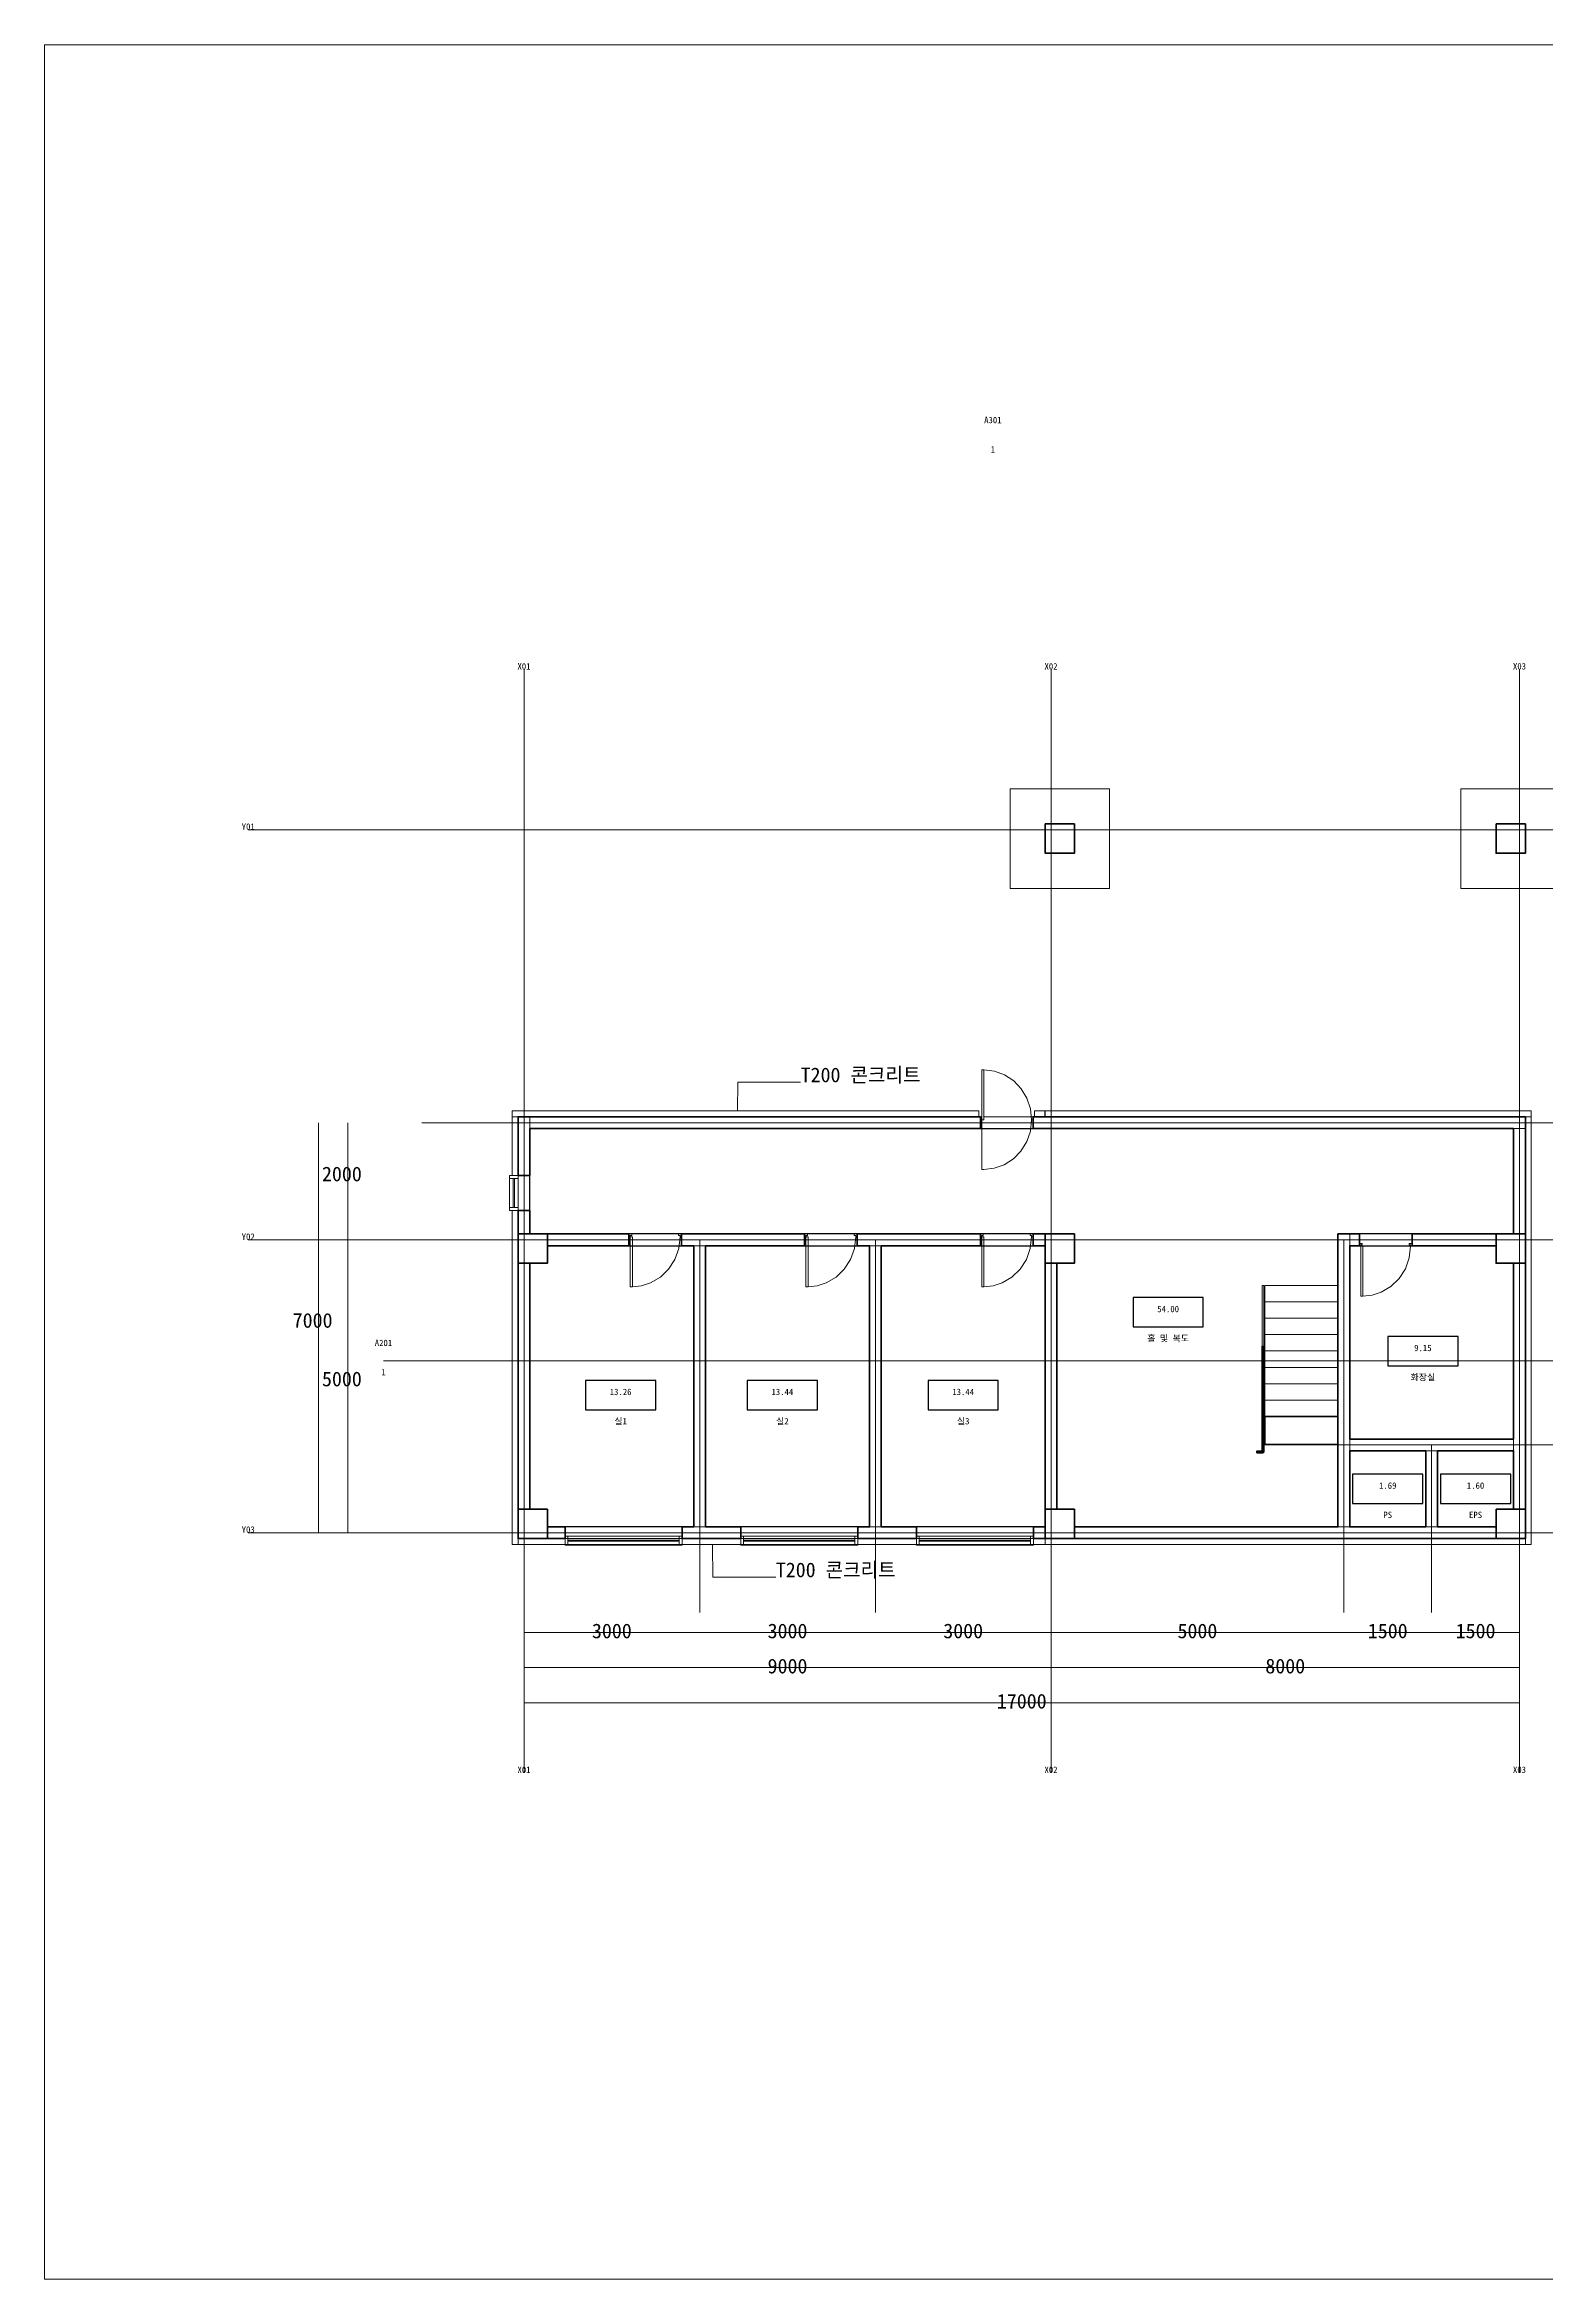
# Model space of a CAD drawing. Header units: metres. Extents: x -15 to 373, y -62 to 319.
# Drawn here: x -14.5 to 241.7, y -62 to 319.5 of the extents above; entities that cross this region are included whole.
import ezdxf
from ezdxf.enums import TextEntityAlignment as Align

# ---------------------------------------------------------------- set-up
doc = ezdxf.new("R2010")
doc.units = ezdxf.units.M
for name, color, linetype in [('A-ANNO', 7, 'Continuous'), ('A-DIMS', 7, 'Continuous'), ('A-GRID', 7, 'Continuous'), ('A-TEXT', 7, 'Continuous'), ('MAT-CONCRETE', 7, 'Continuous'), ('MAT-FIN', 7, 'Continuous'), ('MAT-MATERIAL', 7, 'Continuous'), ('MAT-NULL', 7, 'Continuous'), ('MAT-SAND', 7, 'Continuous')]:
    doc.layers.add(name, color=color, linetype=linetype)

msp = doc.modelspace()

# ---------------------------------------------------------------- linework, layer by layer
at = {"linetype": 'Continuous', "lineweight": 25}
for points in [[(171.31, 100.61), (183.31, 100.61), (183.31, 105.61), (171.31, 105.61)], [(214.81, 93.96), (226.81, 93.96), (226.81, 98.96), (214.81, 98.96)], [(77.81, 86.46), (89.81, 86.46), (89.81, 91.46), (77.81, 91.46)], [(105.43, 86.46), (117.43, 86.46), (117.43, 91.46), (105.43, 91.46)], [(136.31, 86.46), (148.31, 86.46), (148.31, 91.46), (136.31, 91.46)], [(208.81, 70.46), (220.81, 70.46), (220.81, 75.46), (208.81, 75.46)], [(223.81, 70.46), (235.81, 70.46), (235.81, 75.46), (223.81, 75.46)]]:
    msp.add_lwpolyline(points, close=True, dxfattribs=at)
at = {"layer": 'A-ANNO', "linetype": 'Continuous', "lineweight": 18, "true_color": 0x000000}
for p, q in [((67.31, 212.82), (67.31, 24.45)), ((157.31, 212.82), (157.31, 24.45)), ((237.31, 212.82), (237.31, 24.45)), ((20.21, 185.46), (280.69, 185.46)), ((49.88, 135.46), (238.81, 135.46)), ((238.81, 135.46), (251.58, 135.46)), ((20.21, 115.46), (280.69, 115.46)), ((97.31, 115.46), (97.31, 51.83)), ((127.31, 115.46), (127.31, 51.83)), ((207.31, 115.46), (207.31, 51.83)), ((43.31, 94.82), (293.31, 94.82)), ((202.34, 80.46), (251.58, 80.46)), ((202.34, 80.46), (251.58, 80.46)), ((222.31, 80.46), (222.31, 51.83)), ((20.21, 65.46), (280.69, 65.46))]:
    msp.add_line(p, q, dxfattribs=at)
for points in [[(114.55, 142.37), (103.8, 142.37), (103.75, 137.46)], [(110.31, 57.87), (99.55, 57.87), (99.5, 63.36)]]:
    msp.add_lwpolyline(points, dxfattribs=at)
at = {"layer": 'A-DIMS', "linetype": 'Continuous', "lineweight": 18, "true_color": 0x000000}
for p, q in [((32.21, 135.46), (32.21, 65.46)), ((37.21, 135.46), (37.21, 115.46)), ((37.21, 115.46), (37.21, 65.46)), ((67.31, 48.45), (97.31, 48.45)), ((97.31, 48.45), (127.31, 48.45)), ((127.31, 48.45), (157.31, 48.45)), ((157.31, 48.45), (207.31, 48.45)), ((207.31, 48.45), (222.31, 48.45)), ((222.31, 48.45), (237.31, 48.45)), ((67.31, 42.45), (157.31, 42.45)), ((157.31, 42.45), (237.31, 42.45)), ((67.31, 36.45), (237.31, 36.45))]:
    msp.add_line(p, q, dxfattribs=at)
at = {"layer": 'MAT-CONCRETE', "linetype": 'Continuous', "lineweight": 5}
for points in [[(156.31, 186.46), (161.31, 186.46)], [(156.31, 181.46), (156.31, 186.46)], [(161.31, 186.46), (161.31, 181.46)], [(233.31, 186.46), (238.31, 186.46)], [(233.31, 181.46), (233.31, 186.46)], [(238.31, 186.46), (238.31, 181.46)], [(161.31, 181.46), (156.31, 181.46)], [(238.31, 181.46), (233.31, 181.46)], [(66.31, 136.46), (66.31, 126.46)], [(68.31, 136.46), (66.31, 136.46)], [(66.31, 136.46), (66.31, 136.46)], [(68.31, 126.46), (68.31, 136.46)], [(68.31, 134.46), (68.31, 136.46)], [(145.24, 136.46), (68.31, 136.46)], [(145.24, 134.46), (68.31, 134.46)], [(145.24, 136.46), (145.24, 134.46)], [(145.49, 136.46), (145.24, 136.46)], [(154.24, 136.46), (145.84, 136.46)], [(154.24, 134.46), (154.24, 136.46)], [(238.31, 136.46), (154.24, 136.46)], [(238.31, 134.46), (154.24, 134.46)], [(236.31, 134.46), (236.31, 116.46)], [(238.31, 134.46), (236.31, 134.46)], [(238.31, 134.46), (238.31, 136.46)], [(238.31, 136.46), (238.31, 136.46)], [(238.31, 116.46), (238.31, 134.46)], [(68.31, 126.46), (66.31, 126.46)], [(66.31, 126.46), (66.31, 125.96)], [(66.31, 120.96), (66.31, 120.46)], [(66.31, 120.46), (66.31, 116.46)], [(66.31, 120.46), (68.31, 120.46)], [(68.31, 116.46), (68.31, 120.46)], [(238.31, 116.46), (238.31, 119.34)], [(66.31, 116.46), (68.31, 116.46)], [(66.31, 116.46), (71.31, 116.46)], [(66.31, 111.46), (66.31, 116.46)], [(71.31, 114.46), (71.31, 116.46)], [(85.21, 116.46), (71.31, 116.46)], [(71.31, 116.46), (71.31, 111.46)], [(85.21, 114.46), (71.31, 114.46)], [(85.21, 116.46), (85.21, 114.46)], [(94.21, 114.46), (94.21, 116.46)], [(115.21, 116.46), (94.21, 116.46)], [(115.21, 114.46), (94.21, 114.46)], [(96.31, 114.46), (96.31, 66.46)], [(98.31, 114.46), (96.31, 114.46)], [(98.31, 66.46), (98.31, 114.46)], [(115.21, 116.46), (115.21, 114.46)], [(124.21, 114.46), (124.21, 116.46)], [(145.24, 116.46), (124.21, 116.46)], [(145.24, 114.46), (124.21, 114.46)], [(126.31, 114.46), (126.31, 66.46)], [(128.31, 114.46), (126.31, 114.46)], [(128.31, 66.46), (128.31, 114.46)], [(145.24, 116.46), (145.24, 114.46)], [(154.24, 114.46), (154.24, 116.46)], [(156.31, 116.46), (154.24, 116.46)], [(156.31, 114.46), (154.24, 114.46)], [(156.31, 114.46), (156.31, 116.46)], [(156.31, 116.46), (161.31, 116.46)], [(156.31, 111.46), (156.31, 116.46)], [(161.31, 116.46), (161.31, 111.46)], [(206.31, 116.46), (206.31, 66.46)], [(208.31, 116.46), (206.31, 116.46)], [(208.31, 114.46), (208.31, 116.46)], [(209.97, 116.46), (208.31, 116.46)], [(208.31, 66.46), (208.31, 116.46)], [(209.97, 114.46), (208.31, 114.46)], [(209.97, 116.46), (209.97, 114.46)], [(218.97, 114.46), (218.97, 116.46)], [(233.31, 116.46), (218.97, 116.46)], [(233.31, 114.46), (218.97, 114.46)], [(233.31, 114.46), (233.31, 116.46)], [(233.31, 116.46), (238.31, 116.46)], [(233.31, 111.46), (233.31, 116.46)], [(236.31, 116.46), (238.31, 116.46)], [(238.31, 116.46), (238.31, 111.46)], [(66.31, 111.46), (66.31, 69.46)], [(68.31, 111.46), (66.31, 111.46)], [(71.31, 111.46), (66.31, 111.46)], [(68.31, 69.46), (68.31, 111.46)], [(156.31, 111.46), (156.31, 69.46)], [(158.31, 111.46), (156.31, 111.46)], [(161.31, 111.46), (156.31, 111.46)], [(158.31, 69.46), (158.31, 111.46)], [(238.31, 111.46), (233.31, 111.46)], [(236.31, 111.46), (236.31, 69.46)], [(238.31, 111.46), (236.31, 111.46)], [(238.31, 69.46), (238.31, 111.46)], [(238.31, 82.6), (238.31, 111.46)], [(236.31, 81.46), (208.31, 81.46)], [(208.31, 81.46), (208.31, 79.46)], [(236.31, 79.46), (236.31, 81.46)], [(208.31, 79.46), (236.31, 79.46)], [(221.31, 79.46), (221.31, 66.46)], [(223.31, 79.46), (221.31, 79.46)], [(223.31, 66.46), (223.31, 79.46)], [(66.31, 69.46), (68.31, 69.46)], [(66.31, 69.46), (71.31, 69.46)], [(66.31, 64.46), (66.31, 69.46)], [(71.31, 69.46), (71.31, 64.46)], [(156.31, 69.46), (158.31, 69.46)], [(156.31, 69.46), (161.31, 69.46)], [(156.31, 64.46), (156.31, 69.46)], [(161.31, 69.46), (161.31, 64.46)], [(233.31, 69.46), (238.31, 69.46)], [(233.31, 64.46), (233.31, 69.46)], [(236.31, 69.46), (238.31, 69.46)], [(238.31, 69.46), (238.31, 64.46)], [(71.31, 64.46), (71.31, 66.46)], [(74.31, 66.46), (71.31, 66.46)], [(74.31, 66.46), (94.31, 66.46)], [(74.31, 66.46), (74.31, 64.46)], [(94.31, 64.46), (94.31, 66.46)], [(104.31, 66.46), (94.31, 66.46)], [(96.31, 66.46), (98.31, 66.46)], [(104.31, 66.46), (124.31, 66.46)], [(104.31, 66.46), (104.31, 64.46)], [(124.31, 64.46), (124.31, 66.46)], [(134.31, 66.46), (124.31, 66.46)], [(126.31, 66.46), (128.31, 66.46)], [(134.31, 66.46), (154.31, 66.46)], [(134.31, 66.46), (134.31, 64.46)], [(154.31, 64.46), (154.31, 66.46)], [(156.31, 66.46), (154.31, 66.46)], [(156.31, 64.46), (156.31, 66.46)], [(233.31, 66.46), (161.31, 66.46)], [(161.31, 66.46), (161.31, 64.46)], [(206.31, 66.46), (208.31, 66.46)], [(221.31, 66.46), (223.31, 66.46)], [(233.31, 64.46), (233.31, 66.46)], [(71.31, 64.46), (66.31, 64.46)], [(74.31, 64.46), (71.31, 64.46)], [(74.31, 64.46), (94.31, 64.46)], [(104.31, 64.46), (94.31, 64.46)], [(104.31, 64.46), (124.31, 64.46)], [(104.31, 64.46), (129.31, 64.46)], [(134.31, 64.46), (124.31, 64.46)], [(134.31, 64.46), (154.31, 64.46)], [(134.31, 64.46), (156.31, 64.46)], [(156.31, 64.46), (154.31, 64.46)], [(161.31, 64.46), (156.31, 64.46)], [(161.31, 64.46), (233.31, 64.46)], [(238.31, 64.46), (233.31, 64.46)]]:
    msp.add_lwpolyline(points, dxfattribs=at)
at = {"layer": 'MAT-CONCRETE', "linetype": 'Continuous', "lineweight": 35}
for points in [[(156.31, 186.46), (161.31, 186.46), (161.31, 181.46), (156.31, 181.46)], [(233.31, 186.46), (238.31, 186.46), (238.31, 181.46), (233.31, 181.46)], [(68.31, 126.46), (66.31, 126.46), (66.31, 136.46), (145.24, 136.46), (145.24, 134.46), (68.31, 134.46)], [(68.31, 136.46), (145.24, 136.46), (145.24, 134.46), (68.31, 134.46), (68.31, 126.46), (66.31, 126.46), (66.31, 136.46)], [(154.24, 136.46), (238.31, 136.46), (238.31, 116.46), (236.31, 116.46), (236.31, 134.46), (154.24, 134.46)], [(236.31, 134.46), (154.24, 134.46), (154.24, 136.46), (238.31, 136.46), (238.31, 116.46), (236.31, 116.46)], [(66.31, 116.46), (66.31, 120.46), (68.31, 120.46), (68.31, 116.46)], [(68.31, 120.46), (68.31, 116.46), (66.31, 116.46), (66.31, 120.46)], [(66.31, 116.46), (71.31, 116.46), (71.31, 111.46), (66.31, 111.46)], [(85.21, 116.46), (85.21, 114.46), (71.31, 114.46), (71.31, 116.46)], [(82.43, 116.46), (85.21, 116.46), (85.21, 114.46), (71.31, 114.46), (71.31, 116.46)], [(96.31, 114.46), (94.21, 114.46), (94.21, 116.46), (115.21, 116.46), (115.21, 114.46), (98.31, 114.46), (98.31, 66.46), (104.31, 66.46), (104.31, 64.46), (94.31, 64.46), (94.31, 66.46), (96.31, 66.46)], [(96.31, 66.46), (96.31, 114.46), (94.21, 114.46), (94.21, 116.46), (115.21, 116.46), (115.21, 114.46), (98.31, 114.46), (98.31, 66.46), (104.31, 66.46), (104.31, 64.46), (94.31, 64.46), (94.31, 66.46)], [(124.31, 66.46), (126.31, 66.46), (126.31, 114.46), (124.21, 114.46), (124.21, 116.46), (145.24, 116.46), (145.24, 114.46), (128.31, 114.46), (128.31, 66.46), (134.31, 66.46), (134.31, 64.46), (124.31, 64.46)], [(126.31, 88.72), (126.31, 114.46), (124.21, 114.46), (124.21, 116.46), (145.24, 116.46), (145.24, 114.46), (128.31, 114.46), (128.31, 66.46), (134.31, 66.46), (134.31, 64.46), (124.31, 64.46), (124.31, 66.46), (126.31, 66.46)], [(154.24, 116.46), (156.31, 116.46), (156.31, 114.46), (154.24, 114.46)], [(154.66, 116.46), (156.31, 116.46), (156.31, 114.46), (154.24, 114.46), (154.24, 116.46)], [(156.31, 116.46), (161.31, 116.46), (161.31, 111.46), (156.31, 111.46)], [(206.31, 66.46), (206.31, 116.46), (209.97, 116.46), (209.97, 114.46), (208.31, 114.46), (208.31, 81.46), (236.31, 81.46), (236.31, 111.46), (238.31, 111.46), (238.31, 69.46), (236.31, 69.46), (236.31, 79.46), (223.31, 79.46), (223.31, 66.46), (233.31, 66.46), (233.31, 64.46), (161.31, 64.46), (161.31, 66.46)], [(236.31, 81.46), (236.31, 111.46), (238.31, 111.46), (238.31, 69.46), (236.31, 69.46), (236.31, 79.46), (223.31, 79.46), (223.31, 66.46), (233.31, 66.46), (233.31, 64.46), (161.31, 64.46), (161.31, 66.46), (206.31, 66.46), (206.31, 116.46), (209.97, 116.46), (209.97, 114.46), (208.31, 114.46), (208.31, 81.46)], [(218.97, 116.46), (233.31, 116.46), (233.31, 114.46), (218.97, 114.46)], [(218.97, 116.46), (233.31, 116.46), (233.31, 114.46), (218.97, 114.46)], [(233.31, 116.46), (238.31, 116.46), (238.31, 111.46), (233.31, 111.46)], [(68.31, 69.46), (66.31, 69.46), (66.31, 111.46), (68.31, 111.46)], [(66.31, 89.06), (66.31, 111.46), (68.31, 111.46), (68.31, 69.46), (66.31, 69.46)], [(158.31, 69.46), (156.31, 69.46), (156.31, 111.46), (158.31, 111.46)], [(156.31, 111.46), (158.31, 111.46), (158.31, 69.46), (156.31, 69.46)], [(221.31, 79.46), (208.31, 79.46), (208.31, 66.46), (221.31, 66.46)], [(208.31, 66.46), (221.31, 66.46), (221.31, 79.46), (208.31, 79.46)], [(66.31, 69.46), (71.31, 69.46), (71.31, 64.46), (66.31, 64.46)], [(156.31, 69.46), (161.31, 69.46), (161.31, 64.46), (156.31, 64.46)], [(233.31, 69.46), (238.31, 69.46), (238.31, 64.46), (233.31, 64.46)], [(71.31, 64.46), (71.31, 66.46), (74.31, 66.46), (74.31, 64.46)], [(71.31, 66.46), (74.31, 66.46), (74.31, 64.46), (71.31, 64.46)], [(154.31, 64.46), (154.31, 66.46), (156.31, 66.46), (156.31, 64.46)], [(154.97, 66.46), (156.31, 66.46), (156.31, 64.46), (154.31, 64.46), (154.31, 66.46)]]:
    msp.add_lwpolyline(points, close=True, dxfattribs=at)
at = {"layer": 'MAT-FIN', "linetype": 'Continuous', "lineweight": 5}
for points in [[(238.31, 136.46), (238.31, 63.46)], [(239.31, 136.46), (238.31, 136.46)], [(239.31, 63.46), (239.31, 136.46)], [(238.31, 64.46), (156.31, 64.46)], [(156.31, 64.46), (156.31, 63.46)], [(156.31, 63.46), (238.31, 63.46)], [(238.31, 63.46), (238.31, 64.46)], [(238.31, 63.46), (239.31, 63.46)]]:
    msp.add_lwpolyline(points, dxfattribs=at)
for points in [[(238.31, 63.46), (238.31, 136.46), (239.31, 136.46), (239.31, 63.46)], [(238.31, 120.89), (238.31, 136.46), (239.31, 136.46), (239.31, 63.46), (238.31, 63.46)], [(156.31, 64.46), (156.31, 63.46), (238.31, 63.46), (238.31, 64.46)], [(220.81, 64.46), (238.31, 64.46), (238.31, 63.46), (156.31, 63.46), (156.31, 64.46)], [(238.31, 63.46), (238.31, 63.46)]]:
    msp.add_lwpolyline(points, close=True, dxfattribs=at)
at = {"layer": 'MAT-MATERIAL', "linetype": 'Continuous', "lineweight": 20}
for points in [[(145.49, 144.46), (145.49, 135.96)], [(145.84, 144.46), (145.49, 144.46)], [(145.84, 135.96), (145.84, 144.46)], [(145.84, 144.46), (147.66, 144.25)], [(147.66, 144.25), (149.39, 143.61)], [(149.39, 143.61), (150.94, 142.6)], [(150.94, 142.6), (152.23, 141.24)], [(152.23, 141.24), (153.2, 139.62)], [(153.2, 139.62), (153.79, 137.82)], [(153.79, 137.82), (153.99, 135.92)], [(145.49, 135.96), (145.24, 135.96)], [(145.24, 135.46), (145.49, 135.46)], [(145.49, 135.96), (145.84, 135.96)], [(145.49, 135.46), (145.49, 135.96)], [(145.49, 135.96), (145.49, 127.46)], [(153.78, 134.03), (153.16, 132.23)], [(153.99, 135.92), (153.78, 134.03)], [(153.99, 135.96), (154.24, 135.96)], [(153.99, 135.46), (153.99, 135.96)], [(154.24, 135.46), (153.99, 135.46)], [(154.24, 135.96), (154.24, 135.46)], [(152.18, 130.62), (150.88, 129.28)], [(153.16, 132.23), (152.18, 130.62)], [(145.49, 127.46), (145.84, 127.46)], [(147.62, 127.67), (145.84, 127.46)], [(149.32, 128.27), (147.62, 127.67)], [(150.88, 129.28), (149.32, 128.27)], [(85.71, 116.46), (85.21, 116.46)], [(85.21, 115.96), (85.46, 115.96)], [(85.46, 116.21), (85.71, 116.21)], [(85.46, 115.96), (85.46, 116.21)], [(85.46, 107.46), (85.46, 115.96)], [(85.46, 115.96), (85.81, 115.96)], [(85.71, 116.21), (85.71, 116.46)], [(85.81, 115.96), (85.81, 107.46)], [(93.71, 116.46), (94.21, 116.46)], [(93.71, 116.21), (93.71, 116.46)], [(93.96, 116.21), (93.71, 116.21)], [(93.96, 115.96), (93.73, 113.98)], [(93.96, 115.96), (93.96, 116.21)], [(94.21, 115.96), (93.96, 115.96)], [(115.71, 116.46), (115.21, 116.46)], [(115.21, 115.96), (115.46, 115.96)], [(115.46, 116.21), (115.71, 116.21)], [(115.46, 115.96), (115.46, 116.21)], [(115.46, 107.46), (115.46, 115.96)], [(115.46, 115.96), (115.81, 115.96)], [(115.71, 116.21), (115.71, 116.46)], [(115.81, 115.96), (115.81, 107.46)], [(123.71, 116.46), (124.21, 116.46)], [(123.71, 116.21), (123.71, 116.46)], [(123.96, 116.21), (123.71, 116.21)], [(123.96, 115.96), (123.73, 113.98)], [(123.96, 115.96), (123.96, 116.21)], [(124.21, 115.96), (123.96, 115.96)], [(145.74, 116.46), (145.24, 116.46)], [(145.24, 115.96), (145.49, 115.96)], [(145.49, 116.21), (145.74, 116.21)], [(145.49, 115.96), (145.49, 116.21)], [(145.49, 107.46), (145.49, 115.96)], [(145.49, 115.96), (145.84, 115.96)], [(145.74, 116.21), (145.74, 116.46)], [(145.84, 115.96), (145.84, 107.46)], [(153.74, 116.46), (154.24, 116.46)], [(153.74, 116.21), (153.74, 116.46)], [(153.99, 116.21), (153.74, 116.21)], [(153.99, 115.96), (153.77, 113.98)], [(153.99, 115.96), (153.99, 116.21)], [(154.24, 115.96), (153.99, 115.96)], [(210.47, 114.86), (209.97, 114.86)], [(209.97, 114.46), (209.97, 114.36)], [(210.22, 114.61), (210.47, 114.61)], [(210.22, 114.36), (210.22, 114.61)], [(210.47, 114.61), (210.47, 114.86)], [(218.47, 114.86), (218.97, 114.86)], [(218.47, 114.61), (218.47, 114.86)], [(218.72, 114.61), (218.47, 114.61)], [(218.72, 114.36), (218.72, 114.61)], [(218.97, 114.46), (218.97, 114.36)], [(93.07, 112.1), (92, 110.44)], [(93.73, 113.98), (93.07, 112.1)], [(123.07, 112.1), (122, 110.44)], [(123.73, 113.98), (123.07, 112.1)], [(153.1, 112.1), (152.04, 110.44)], [(153.77, 113.98), (153.1, 112.1)], [(209.97, 114.36), (210.22, 114.36)], [(210.22, 105.86), (210.22, 114.36)], [(210.22, 114.36), (210.57, 114.36)], [(210.57, 114.36), (210.57, 105.86)], [(218.49, 112.38), (217.83, 110.5)], [(218.72, 114.36), (218.49, 112.38)], [(218.97, 114.36), (218.72, 114.36)], [(85.81, 107.46), (85.46, 107.46)], [(87.4, 107.62), (85.81, 107.46)], [(88.93, 108.11), (87.4, 107.62)], [(90.6, 109.08), (88.93, 108.11)], [(92, 110.44), (90.6, 109.08)], [(115.81, 107.46), (115.46, 107.46)], [(117.4, 107.62), (115.81, 107.46)], [(118.93, 108.11), (117.4, 107.62)], [(120.6, 109.08), (118.93, 108.11)], [(122, 110.44), (120.6, 109.08)], [(145.84, 107.46), (145.49, 107.46)], [(147.43, 107.62), (145.84, 107.46)], [(148.96, 108.11), (147.43, 107.62)], [(150.63, 109.08), (148.96, 108.11)], [(152.04, 110.44), (150.63, 109.08)], [(215.36, 107.48), (213.69, 106.51)], [(216.77, 108.84), (215.36, 107.48)], [(217.83, 110.5), (216.77, 108.84)], [(210.57, 105.86), (210.22, 105.86)], [(212.16, 106.02), (210.57, 105.86)], [(213.69, 106.51), (212.16, 106.02)]]:
    msp.add_lwpolyline(points, dxfattribs=at)
at = {"layer": 'MAT-NULL', "linetype": 'Continuous', "lineweight": 5}
for points in [[(150.31, 192.46), (150.31, 175.46)], [(167.31, 192.46), (150.31, 192.46)], [(167.31, 175.46), (167.31, 192.46)], [(227.31, 192.46), (227.31, 175.46)], [(244.31, 192.46), (227.31, 192.46)], [(150.31, 175.46), (167.31, 175.46)], [(227.31, 175.46), (244.31, 175.46)], [(193.36, 97.27), (193.36, 107.69)], [(193.36, 107.69), (193.66, 107.69)], [(193.66, 97.27), (193.66, 107.69)], [(206.31, 107.69), (193.81, 107.69)], [(193.81, 107.69), (193.81, 104.89)], [(206.31, 107.69), (206.31, 104.89)], [(206.31, 104.89), (193.81, 104.89)], [(193.81, 104.89), (193.81, 102.09)], [(193.81, 80.52), (193.81, 104.89)], [(206.31, 104.89), (206.31, 80.52)], [(206.31, 102.09), (206.31, 104.89)], [(206.31, 102.09), (193.81, 102.09)], [(193.81, 102.09), (193.81, 99.29)], [(206.31, 99.29), (193.81, 99.29)], [(193.81, 99.29), (193.81, 96.49)], [(206.31, 99.29), (206.31, 102.09)], [(206.31, 96.49), (206.31, 99.29)], [(193.36, 97.27), (193.36, 93.69)], [(193.36, 97.27), (193.36, 93.69)], [(193.66, 97.27), (193.36, 97.27)], [(193.66, 93.69), (193.66, 97.27)], [(193.66, 93.69), (193.66, 97.27)], [(206.31, 96.49), (193.81, 96.49)], [(193.81, 96.49), (193.81, 93.69)], [(206.31, 93.69), (206.31, 96.49)], [(193.36, 93.69), (193.36, 82.49)], [(193.36, 93.69), (193.66, 93.69)], [(193.36, 93.69), (193.36, 82.49)], [(193.66, 82.49), (193.66, 93.69)], [(193.66, 93.69), (193.66, 82.49)], [(206.31, 93.69), (193.81, 93.69)], [(193.81, 93.69), (193.81, 90.89)], [(206.31, 90.89), (206.31, 93.69)], [(206.31, 90.89), (193.81, 90.89)], [(193.81, 90.89), (193.81, 88.09)], [(206.31, 88.09), (193.81, 88.09)], [(193.81, 88.09), (193.81, 85.29)], [(206.31, 88.09), (206.31, 90.89)], [(206.31, 85.29), (206.31, 88.09)], [(206.31, 85.29), (193.81, 85.29)], [(206.31, 85.29), (193.81, 85.29)], [(193.81, 85.29), (193.81, 80.52)], [(206.31, 80.52), (206.31, 85.29)], [(193.66, 82.49), (193.36, 82.49)], [(193.36, 82.49), (193.36, 79.26)], [(193.66, 82.49), (193.66, 79.26)], [(193.81, 80.52), (206.31, 80.52)], [(193.36, 79.41), (192.46, 79.41)], [(192.46, 79.41), (193.36, 79.41)], [(192.46, 79.11), (192.46, 79.41)], [(192.46, 79.11), (193.51, 79.11)], [(193.51, 79.11), (192.46, 79.11)], [(193.66, 79.26), (193.36, 79.26)], [(193.51, 79.11), (193.51, 79.26)], [(193.51, 79.26), (193.51, 79.11)]]:
    msp.add_lwpolyline(points, dxfattribs=at)
at = {"layer": 'MAT-NULL', "linetype": 'Continuous', "lineweight": 13}
for points in [[(65.31, 137.46), (65.31, 136.46)], [(144.99, 137.46), (65.31, 137.46)], [(144.99, 137.46), (144.99, 136.46)], [(154.49, 136.46), (154.49, 137.46)], [(156.31, 137.46), (154.49, 137.46)], [(156.28, 137.46), (156.28, 136.46)], [(156.28, 137.46), (239.31, 137.46)], [(156.31, 136.46), (156.31, 137.46)], [(239.31, 137.46), (239.31, 136.46)], [(65.31, 136.46), (65.31, 126.46)], [(66.31, 136.46), (65.31, 136.46)], [(65.31, 136.46), (144.99, 136.46)], [(66.31, 126.46), (66.31, 136.46)], [(154.49, 136.46), (156.31, 136.46)], [(156.28, 136.46), (239.31, 136.46)], [(66.31, 126.46), (65.31, 126.46)], [(65.31, 120.46), (65.31, 63.46)], [(65.31, 120.46), (66.31, 120.46)], [(66.31, 63.46), (66.31, 120.46)], [(65.31, 63.46), (66.31, 63.46)], [(66.31, 63.46), (66.31, 64.46)], [(74.31, 64.46), (66.31, 64.46)], [(74.31, 63.46), (66.31, 63.46)], [(94.31, 64.46), (74.31, 64.46)], [(74.31, 63.46), (74.31, 64.46)], [(94.31, 63.46), (74.31, 63.46)], [(94.31, 63.46), (94.31, 64.46)], [(104.31, 64.46), (94.31, 64.46)], [(104.31, 63.46), (94.31, 63.46)], [(124.31, 64.46), (104.31, 64.46)], [(104.31, 63.46), (104.31, 64.46)], [(124.31, 63.46), (104.31, 63.46)], [(124.31, 63.46), (124.31, 64.46)], [(134.31, 64.46), (124.31, 64.46)], [(134.31, 63.46), (124.31, 63.46)], [(154.31, 64.46), (134.31, 64.46)], [(134.31, 63.46), (134.31, 64.46)], [(154.31, 63.46), (134.31, 63.46)], [(154.31, 63.46), (154.31, 64.46)], [(156.31, 64.46), (154.31, 64.46)], [(156.31, 63.46), (154.31, 63.46)], [(156.31, 63.46), (156.31, 64.46)]]:
    msp.add_lwpolyline(points, dxfattribs=at)
for points in [[(65.31, 136.46), (144.99, 136.46), (144.99, 137.46), (65.31, 137.46)], [(65.31, 136.79), (65.31, 137.46), (144.99, 137.46), (144.99, 136.46), (65.31, 136.46)], [(156.31, 136.46), (156.31, 137.46), (154.49, 137.46), (154.49, 136.46)], [(154.49, 137.46), (156.31, 137.46), (156.31, 136.46), (154.49, 136.46)], [(239.31, 137.46), (239.31, 136.46), (156.28, 136.46), (156.28, 137.46)], [(219.75, 137.46), (239.31, 137.46), (239.31, 136.46), (156.28, 136.46), (156.28, 137.46)], [(239.31, 137.46), (239.31, 137.46)], [(66.31, 136.46), (65.31, 136.46), (65.31, 126.46), (66.31, 126.46)], [(65.97, 126.46), (65.31, 126.46), (65.31, 136.46), (66.31, 136.46), (66.31, 126.46)], [(66.31, 63.46), (66.31, 120.46), (65.31, 120.46), (65.31, 63.46)], [(65.31, 63.46), (65.31, 120.46), (66.31, 120.46), (66.31, 63.46)], [(66.31, 63.46), (66.31, 64.46), (74.31, 64.46), (74.31, 63.46)], [(74.31, 63.46), (66.31, 63.46), (66.31, 64.46), (74.31, 64.46)], [(94.31, 63.46), (94.31, 64.46), (104.31, 64.46), (104.31, 63.46), (94.31, 63.46)], [(104.31, 63.46), (94.31, 63.46), (94.31, 64.46), (104.31, 64.46)], [(124.31, 63.46), (124.31, 64.46), (134.31, 64.46), (134.31, 63.46)], [(134.31, 63.46), (124.31, 63.46), (124.31, 64.46), (134.31, 64.46)], [(124.31, 63.46), (124.31, 63.46)], [(156.31, 63.46), (154.31, 63.46), (154.31, 64.46), (156.31, 64.46)], [(154.67, 63.46), (154.31, 63.46), (154.31, 64.46), (156.31, 64.46), (156.31, 63.46)]]:
    msp.add_lwpolyline(points, close=True, dxfattribs=at)
at = {"layer": 'MAT-NULL', "linetype": 'Continuous'}
for points in [[(158.31, 69.46), (158.31, 111.46), (161.31, 111.46), (161.31, 116.46), (68.31, 116.46), (68.31, 134.46), (236.31, 134.46), (236.31, 116.46), (206.31, 116.46), (206.31, 66.46), (161.31, 66.46), (161.31, 69.46)], [(96.31, 114.46), (96.31, 66.46), (71.31, 66.46), (71.31, 69.46), (68.31, 69.46), (68.31, 111.46), (71.31, 111.46), (71.31, 114.46)], [(111.37, 66.46), (98.31, 66.46), (98.31, 114.46), (126.31, 114.46), (126.31, 66.46)], [(141.37, 66.46), (128.31, 66.46), (128.31, 114.46), (156.31, 114.46), (156.31, 66.46)], [(221.64, 114.46), (233.31, 114.46), (233.31, 111.46), (236.31, 111.46), (236.31, 81.46), (208.31, 81.46), (208.31, 114.46)], [(208.31, 66.46), (208.31, 79.46), (221.31, 79.46), (221.31, 66.46)], [(233.31, 69.46), (233.31, 66.46), (223.31, 66.46), (223.31, 79.46), (236.31, 79.46), (236.31, 69.46)]]:
    msp.add_lwpolyline(points, close=True, dxfattribs=at)
at = {"layer": 'MAT-NULL', "linetype": 'Continuous', "lineweight": 20}
for points in [[(64.81, 125.96), (64.81, 126.46)], [(64.81, 125.96), (64.81, 126.46)], [(66.31, 126.46), (64.81, 126.46)], [(65.31, 126.46), (64.81, 126.46)], [(66.31, 126.46), (64.81, 126.46), (64.81, 125.96), (66.31, 125.96), (66.31, 126.46)], [(64.81, 125.96), (64.81, 120.96)], [(66.31, 125.96), (64.81, 125.96)], [(66.31, 125.96), (64.81, 125.96)], [(65.66, 125.96), (65.46, 125.96)], [(65.46, 125.96), (65.66, 125.96)], [(65.46, 125.96), (65.46, 120.96)], [(65.46, 125.96), (65.46, 120.96)], [(65.46, 125.96), (65.46, 120.96), (65.66, 120.96), (65.66, 125.96), (65.46, 125.96)], [(65.66, 120.96), (65.66, 125.96)], [(65.66, 125.96), (65.66, 120.96)], [(66.31, 126.46), (66.31, 125.96)], [(66.31, 126.46), (66.31, 125.96)], [(66.31, 125.96), (66.31, 120.96)], [(66.31, 120.96), (64.81, 120.96)], [(64.81, 120.46), (64.81, 120.96)], [(64.81, 120.46), (64.81, 120.96)], [(66.31, 120.96), (64.81, 120.96)], [(66.31, 120.96), (64.81, 120.96), (64.81, 120.46), (66.31, 120.46), (66.31, 120.96)], [(65.31, 120.46), (64.81, 120.46)], [(66.31, 120.46), (64.81, 120.46)], [(65.46, 120.96), (65.66, 120.96)], [(65.66, 120.96), (65.46, 120.96)], [(66.31, 120.96), (66.31, 120.46)], [(66.31, 120.96), (66.31, 120.46)], [(74.81, 64.86), (74.31, 64.86)], [(74.81, 64.86), (93.81, 64.86)], [(74.81, 63.36), (74.81, 64.86)], [(94.31, 64.86), (93.81, 64.86)], [(93.81, 64.86), (93.81, 63.36)], [(104.81, 64.86), (104.31, 64.86)], [(104.81, 64.86), (123.81, 64.86)], [(104.81, 63.36), (104.81, 64.86)], [(124.31, 64.86), (123.81, 64.86)], [(123.81, 64.86), (123.81, 63.36)], [(134.81, 64.86), (134.31, 64.86)], [(134.81, 64.86), (153.81, 64.86)], [(134.81, 63.36), (134.81, 64.86)], [(154.31, 64.86), (153.81, 64.86)], [(153.81, 64.86), (153.81, 63.36)], [(74.31, 64.46), (74.31, 63.36)], [(74.31, 63.36), (74.81, 63.36)], [(93.81, 64.21), (74.81, 64.21)], [(93.81, 64.01), (74.81, 64.01)], [(93.81, 63.36), (74.81, 63.36)], [(93.81, 63.36), (94.31, 63.36)], [(94.31, 64.46), (94.31, 64.46)], [(94.31, 63.36), (94.31, 63.46)], [(104.31, 64.46), (104.31, 64.46)], [(104.31, 63.46), (104.31, 63.36)], [(104.31, 63.36), (104.81, 63.36)], [(123.81, 64.21), (104.81, 64.21)], [(123.81, 64.01), (104.81, 64.01)], [(123.81, 63.36), (104.81, 63.36)], [(123.81, 63.36), (124.31, 63.36)], [(124.31, 64.46), (124.31, 64.46)], [(124.31, 63.36), (124.31, 63.46)], [(134.31, 64.46), (134.31, 64.46)], [(134.31, 63.46), (134.31, 63.36)], [(134.31, 63.36), (134.81, 63.36)], [(153.81, 64.21), (134.81, 64.21)], [(153.81, 64.01), (134.81, 64.01)], [(153.81, 63.36), (134.81, 63.36)], [(153.81, 63.36), (154.31, 63.36)], [(154.31, 64.46), (154.31, 64.46)], [(154.31, 63.36), (154.31, 63.46)]]:
    msp.add_lwpolyline(points, dxfattribs=at)
at = {"layer": 'MAT-NULL', "linetype": 'Continuous', "lineweight": 35}
for points in [[(193.66, 97.27), (193.36, 97.27), (193.36, 79.41), (192.46, 79.41), (192.46, 79.11), (193.51, 79.11), (193.51, 79.41), (193.36, 79.41), (193.36, 79.26), (193.66, 79.26), (193.66, 97.27)], [(193.36, 93.69), (193.66, 93.69)], [(206.31, 80.52), (206.31, 85.29), (193.81, 85.29), (193.81, 80.52), (206.31, 80.52)], [(193.66, 82.49), (193.36, 82.49)]]:
    msp.add_lwpolyline(points, dxfattribs=at)
at = {"layer": 'MAT-SAND', "linetype": 'Continuous', "lineweight": 5}
for points in [[(-14.55, 319.49), (-14.55, -61.99)], [(373.48, 319.49), (-14.55, 319.49)], [(150.31, 192.46), (150.31, 192.46)], [(150.31, 192.46), (150.31, 192.46)], [(167.31, 192.46), (167.31, 192.46)], [(167.31, 192.46), (167.31, 192.46)], [(150.31, 175.46), (150.31, 175.46)], [(167.31, 175.46), (167.31, 175.46)], [(145.24, 136.46), (145.49, 136.46)], [(145.84, 136.46), (154.24, 136.46)], [(238.31, 106.43), (238.31, 69.46)], [(373.48, -61.99), (-14.55, -61.99)]]:
    msp.add_lwpolyline(points, dxfattribs=at)

# ---------------------------------------------------------------- texts
at = {"layer": 'A-ANNO', "linetype": 'Continuous', "lineweight": 18, "true_color": 0x000000}
for s, p in [('54.00', (177.31, 103.11)), ('홀 및 복도', (177.31, 98.11)), ('9.15', (220.81, 96.46)), ('화장실', (220.81, 91.46)), ('13.26', (83.81, 88.96)), ('13.44', (111.43, 88.96)), ('13.44', (142.31, 88.96)), ('실1', (83.81, 83.96)), ('실2', (111.43, 83.96)), ('실3', (142.31, 83.96)), ('1.69', (214.81, 72.96)), ('1.60', (229.81, 72.96)), ('PS', (214.81, 67.96)), ('EPS', (229.81, 67.96))]:
    msp.add_text(s, height=1.093, dxfattribs=at).set_placement(p, align=Align.CENTER)
at = {"layer": 'A-GRID', "linetype": 'Continuous', "lineweight": 18, "true_color": 0x000000}
for s, p in [('X01', (67.31, 212.82)), ('X02', (157.31, 212.82)), ('X03', (237.31, 212.82)), ('Y01', (20.21, 185.46)), ('Y02', (20.21, 115.46)), ('Y03', (20.21, 65.46)), ('X01', (67.31, 24.45)), ('X02', (157.31, 24.45)), ('X03', (237.31, 24.45))]:
    msp.add_text(s, height=1.093, dxfattribs=at).set_placement(p, align=Align.CENTER)
at = {"layer": 'A-TEXT', "linetype": 'Continuous', "lineweight": 18, "true_color": 0x000000}
for s, height, p in [('A301', 1.093, (147.38, 254.87)), ('1', 1.09, (147.38, 249.87)), ('2000', 2.5, (36.21, 125.46)), ('7000', 2.5, (31.21, 100.46)), ('A201', 1.093, (43.31, 97.32)), ('5000', 2.5, (36.21, 90.46)), ('1', 1.09, (43.31, 92.32)), ('3000', 2.5, (82.31, 47.45)), ('3000', 2.5, (112.31, 47.45)), ('3000', 2.5, (142.31, 47.45)), ('5000', 2.5, (182.31, 47.45)), ('1500', 2.5, (214.81, 47.45)), ('1500', 2.5, (229.81, 47.45)), ('9000', 2.5, (112.31, 41.45)), ('8000', 2.5, (197.31, 41.45)), ('17000', 2.5, (152.31, 35.45))]:
    msp.add_text(s, height=height, dxfattribs=at).set_placement(p, align=Align.CENTER)
for p in [(114.55, 142.37), (110.31, 57.87)]:
    msp.add_text('T200 콘크리트', height=2.5, dxfattribs=at).set_placement(p)

doc.saveas('drawing.dxf')
